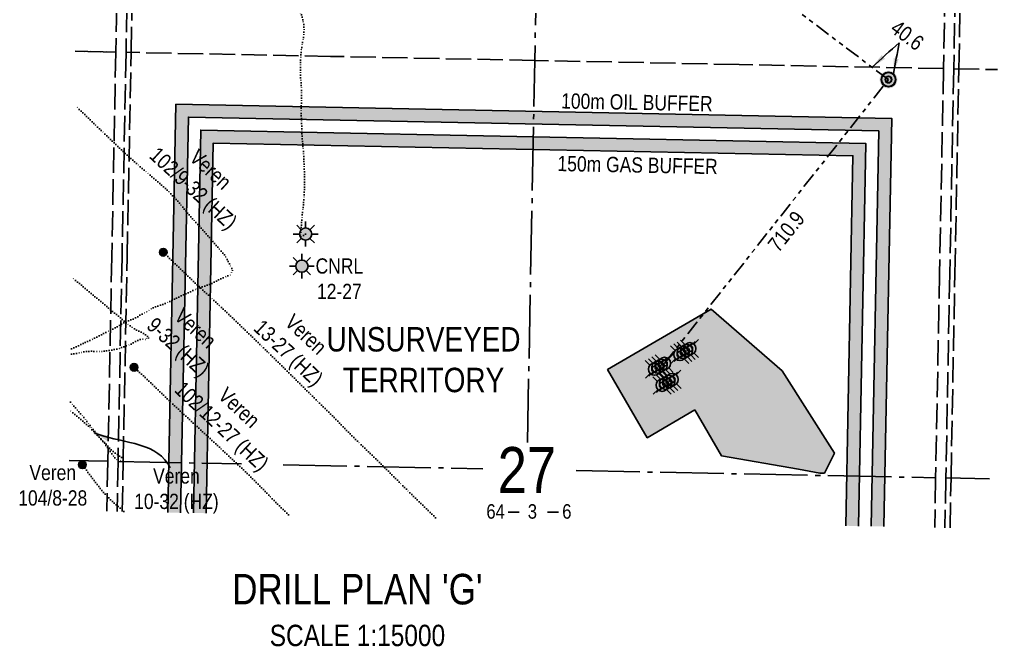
# Model space of a CAD drawing. Extents: x 398953 to 418778, y 6021401 to 6052343.
# Drawn here: x 416840 to 418763, y 6035045 to 6036277 of the extents above; entities that cross this region are included whole.
import ezdxf
from ezdxf.enums import TextEntityAlignment as Align

# ---------------------------------------------------------------- set-up
doc = ezdxf.new("R2010")
doc.units = 0
doc.header["$LTSCALE"] = 5
for name, pattern in [('foc-DOT', [1, 0.2, -0.8]), ('foc-DRILLPATH', [14.75, 6, -1.75, 1.75, -1.75, 1.75, -1.75]), ('foc-QUARTERLINE', [33, 25, -3, 2, -3]), ('foc-UNSURVEYED', [12.5, 10, -2.5])]:
    doc.linetypes.add(name, pattern=pattern)
for name, color, linetype in [('10', 1, 'Continuous'), ('9', 3, 'Continuous'), ('ABADATA-DRILL', 8, 'foc-DOT'), ('ABADATA-DRILL-T', 8, 'Continuous'), ('AS-DRILL', 8, 'foc-DOT'), ('AS-TARGET-GAS', 182, 'Continuous'), ('AS-TARGET-GAS-H', 181, 'Continuous'), ('AS-TARGET-OIL', 146, 'Continuous'), ('AS-TARGET-OIL-H', 131, 'Continuous'), ('DETAIL-T', 7, 'Continuous'), ('DRILL-T', 8, 'Continuous'), ('L-BD1', 253, 'Continuous'), ('L-MON', 1, 'Continuous'), ('L-SECLBL', 7, 'Continuous'), ('L-SECQ', 8, 'foc-QUARTERLINE'), ('L-USEC', 7, 'foc-UNSURVEYED'), ('P-BUFFER-PURPLE-T', 187, 'Continuous'), ('P-PDRILLPATH', 12, 'foc-DRILLPATH'), ('P-PROPOSED', 10, 'Continuous'), ('P-PROPOSED-H', 21, 'Continuous')]:
    doc.layers.add(name, color=color, linetype=linetype)
doc.styles.add('80CG', font='ARIALN.TTF', dxfattribs={"height": 10})
doc.styles.add('80L', font='ARIALN.TTF', dxfattribs={"height": 10})
doc.styles.add('SIMPLEX', font='ARIALN.TTF')
doc.dimstyles.new('Compass 5 000', dxfattribs={"dimscale": 5, "dimtxt": 9, "dimasz": 2, "dimexe": 0.2, "dimexo": 0.0625, "dimgap": 0.5, "dimtad": 0, "dimtih": 1, "dimtoh": 1, "dimzin": 0, "dimdsep": 46, "dimtxsty": '80CG', "dimcen": 0.1, "dimse1": 1, "dimse2": 1, "dimclrd": 256, "dimclrt": 256, "dimaunit": 1, "dimadec": 4, "dimazin": 0, "dimtfac": 0.06, "dimtofl": 0, "dimtmove": 0, "dimatfit": 1, "dimfxl": 0.2, "dimtolj": 1, "dimtzin": 0, "dimlwd": -1, "dimarcsym": 0})

# ---------------------------------------------------------------- blocks, each defined once
blk = doc.blocks.new('L-SECLBL')
at = {"layer": '9', "color": 7}
for p, q in [((-5.08, -27.83), (-12.29, -27.83)), ((20.7, -27.83), (13.5, -27.83))]:
    blk.add_line(p, q, dxfattribs=at)
at = {"layer": '10', "color": 2, "style": 'SIMPLEX'}
blk.add_attdef('SEC', text='', height=30, dxfattribs=at).set_placement((0, 0), align=Align.MIDDLE)
at = {"layer": '10', "color": 5, "style": '80L'}
blk.add_attdef('TWP', text='', height=9.5, dxfattribs=at).set_placement((-14.43, -27.37), align=Align.MIDDLE_RIGHT)
blk.add_attdef('RGE', text='', height=9.5, dxfattribs=at).set_placement((3.62, -27.37), align=Align.MIDDLE_CENTER)
blk.add_attdef('MER', text='', height=9.5, dxfattribs=at).set_placement((23.17, -27.37), align=Align.MIDDLE_LEFT)
blk = doc.blocks.new('GAS')
h = blk.add_hatch(color=255)
h.dxf.hatch_style = 1
edge = h.paths.add_edge_path()
edge.add_arc((0, 0), 0.9, 0, 360)
for p, q in [((0, 0.81), (0, 1.62)), ((-0.81, 0), (-1.62, 0)), ((-0.57, 0.57), (-1.14, 1.14)), ((0.57, 0.57), (1.14, 1.14)), ((1.62, 0), (0.81, 0)), ((-0.57, -0.57), (-1.14, -1.14)), ((0, -0.81), (0, -1.62)), ((1.14, -1.14), (0.57, -0.57))]:
    blk.add_line(p, q)
blk.add_circle((0, 0), 0.8)
blk = doc.blocks.new('BH-Existing')
at = {"layer": 'ABADATA-DRILL-T'}
h = blk.add_hatch(color=256, dxfattribs=at)
h.dxf.hatch_style = 1
edge = h.paths.add_edge_path()
edge.add_arc((0, 0), 0.5, 0, 360)
blk.add_circle((0, 0), 0.5, dxfattribs=at)
blk = doc.blocks.new('plbh')
at = {"layer": 'L-MON'}
h = blk.add_hatch(color=255, dxfattribs=at)
h.dxf.hatch_style = 1
edge = h.paths.add_edge_path()
edge.add_arc((0, 0), 1.16, 0, 360)
h = blk.add_hatch(color=256, dxfattribs=at)
h.dxf.hatch_style = 1
h.paths.add_polyline_path([(-0.96, 0, 1), (0.96, 0, 1)])
h.paths.add_polyline_path([(0.91, 0, -1), (-0.91, 0, -1)], flags=16)
h.paths.add_polyline_path([(0.45, 0, -1), (-0.45, 0, -1)], flags=0)
h = blk.add_hatch(color=256, dxfattribs=at)
h.dxf.hatch_style = 1
h.paths.add_polyline_path([(-0.45, 0, 1), (0.45, 0, 1)])
h.paths.add_polyline_path([(0.4, 0, -1), (-0.4, 0, -1)], flags=16)
at = {"layer": 'L-MON', "color": 240}
for radius in [0.96, 0.91, 0.45, 0.4]:
    blk.add_circle((0, 0), radius, dxfattribs=at)
blk = doc.blocks.new('WC')
at = {"layer": 'L-MON'}
h = blk.add_hatch(color=255, dxfattribs=at)
h.dxf.hatch_style = 1
edge = h.paths.add_edge_path()
edge.add_arc((0, 0), 0.9, 0, 360)
at = {"layer": 'L-MON', "color": 240, "flags": 128}
for points in [[(-0.62, 0.5), (-1.23, 1.12)], [(0.52, 0.61), (1.13, 1.21)], [(-1.18, -1.18), (-0.56, -0.57)], [(1.16, -1.18), (0.56, -0.57)]]:
    blk.add_lwpolyline(points, dxfattribs=at)
at = {"layer": 'L-MON', "color": 240}
for radius in [0.8, 0.373]:
    blk.add_circle((0, 0), radius, dxfattribs=at)

msp = doc.modelspace()

# ---------------------------------------------------------------- hatches: boundary and pattern name
at = {"layer": 'AS-TARGET-GAS-H'}
h = msp.add_hatch(color=256, dxfattribs=at)
h.dxf.hatch_style = 1
h.paths.add_polyline_path([(418464.307, 6035281.982), (418489.291, 6035281.492), (418503.71, 6036033.485), (417196.523, 6036059.442), (417181.837, 6035307.144), (417206.821, 6035306.656), (417221.019, 6036033.962), (418478.247, 6036008.996)])
at = {"layer": 'AS-TARGET-OIL-H'}
h = msp.add_hatch(color=256, dxfattribs=at)
h.dxf.hatch_style = 1
h.paths.add_polyline_path([(418514.275, 6035281.002), (418539.26, 6035280.512), (418554.637, 6036082.461), (417147.53, 6036110.403), (417131.868, 6035308.119), (417156.853, 6035307.631), (417172.026, 6036084.923), (418529.174, 6036057.973)])
at = {"layer": 'P-PROPOSED-H'}
h = msp.add_hatch(color=256, dxfattribs=at)
h.dxf.hatch_style = 1
h.paths.add_polyline_path([(418167.555, 6035509.574), (418074.038, 6035455.09), (417996.044, 6035588.959), (418199.438, 6035707.46), (418339.063, 6035586.461), (418442.12, 6035424.908), (418422.547, 6035385.104), (418413.446, 6035385.283), (418371.426, 6035393.055), (418220.212, 6035419.194)])

# ---------------------------------------------------------------- linework, layer by layer
at = {"layer": 'ABADATA-DRILL', "flags": 128}
for points in [[(417402.599, 6035855.276), (417396.322, 6035850.847), (417395.805, 6035850.507), (417395.501, 6035850.303), (417395.197, 6035850.099), (417394.924, 6035849.934), (417394.722, 6035849.838), (417394.54, 6035849.772), (417394.359, 6035849.715), (417394.168, 6035849.669), (417393.958, 6035849.623), (417393.746, 6035849.567), (417393.545, 6035849.501), (417393.344, 6035849.435), (417393.163, 6035849.389), (417393.043, 6035849.381), (417392.963, 6035849.382), (417392.892, 6035849.374), (417392.833, 6035849.395), (417392.794, 6035849.456), (417392.776, 6035849.536), (417392.757, 6035849.636), (417392.719, 6035849.727), (417392.681, 6035849.838), (417392.665, 6035850.018), (417392.661, 6035850.309), (417392.678, 6035850.688), (417392.707, 6035851.168), (417392.74, 6035851.797), (417392.764, 6035852.547), (417392.781, 6035853.417), (417392.802, 6035854.467), (417392.835, 6035855.666), (417392.881, 6035856.995), (417392.94, 6035858.455), (417393.03, 6035860.033), (417393.174, 6035861.771), (417393.328, 6035863.488), (417393.513, 6035865.295), (417393.704, 6035867.361), (417393.897, 6035869.568), (417394.082, 6035871.865), (417394.258, 6035874.252), (417394.457, 6035876.729), (417394.688, 6035879.345), (417394.951, 6035882.09), (417395.216, 6035884.915), (417395.483, 6035887.801), (417395.792, 6035890.835), (417396.109, 6035893.749), (417396.448, 6035896.763), (417396.769, 6035899.878), (417397.114, 6035903.242), (417397.471, 6035906.645), (417397.859, 6035910.138), (417398.25, 6035913.742), (417398.641, 6035917.425), (417398.972, 6035921.009), (417399.264, 6035924.714), (417399.508, 6035928.51), (417399.732, 6035932.316), (417399.927, 6035936.123), (417400.069, 6035939.841), (417400.192, 6035943.549), (417400.286, 6035947.388), (417400.349, 6035951.108), (417400.372, 6035954.868), (417400.367, 6035958.689), (417400.339, 6035962.36), (417400.302, 6035966.122), (417400.265, 6035969.833), (417400.207, 6035973.535), (417400.115, 6035977.027), (417399.995, 6035980.63), (417399.874, 6035984.153), (417399.734, 6035987.737), (417399.574, 6035991.34), (417399.416, 6035995.004), (417399.256, 6035998.608), (417399.097, 6036002.282), (417398.948, 6036005.905), (417398.775, 6036009.339), (417398.579, 6036012.614), (417398.348, 6036016.159), (417398.104, 6036019.515), (417397.82, 6036022.941), (417397.468, 6036026.408), (417397.085, 6036029.866), (417396.694, 6036033.395), (417396.398, 6036036.681), (417396.143, 6036040.007), (417395.881, 6036043.502), (417395.638, 6036046.918), (417395.407, 6036050.463), (417395.218, 6036054.117), (417395.072, 6036057.891), (417394.948, 6036061.774), (417394.844, 6036065.677), (417394.712, 6036069.68), (417394.587, 6036073.543), (417394.436, 6036077.557), (417394.216, 6036081.662), (417393.983, 6036085.628), (417393.784, 6036089.792), (417393.714, 6036093.874), (417393.752, 6036097.904), (417393.868, 6036101.793), (417394.046, 6036105.77), (417394.211, 6036109.628), (417394.309, 6036113.616), (417394.374, 6036117.466), (417394.441, 6036121.375), (417394.496, 6036125.235), (417394.548, 6036128.935), (417394.578, 6036132.535), (417394.566, 6036136.016), (417394.494, 6036139.508), (417394.322, 6036142.952), (417394.052, 6036146.568), (417393.723, 6036150.205), (417393.357, 6036154.003), (417392.982, 6036157.851), (417392.647, 6036161.708), (417392.441, 6036165.493), (417392.357, 6036169.365), (417392.36, 6036173.146), (417392.384, 6036176.906), (417392.425, 6036180.566), (417392.454, 6036184.106), (417392.49, 6036187.466), (417392.56, 6036190.525), (417392.64, 6036193.624), (417392.727, 6036196.533), (417392.866, 6036199.541), (417393.034, 6036202.508), (417393.18, 6036205.386), (417393.308, 6036208.344), (417393.447, 6036211.382), (417393.719, 6036214.547), (417394.099, 6036217.66), (417394.634, 6036220.961), (417395.26, 6036224.319), (417395.873, 6036227.578), (417396.488, 6036230.886), (417397.103, 6036234.195), (417397.688, 6036237.514), (417398.235, 6036240.944), (417398.681, 6036244.316), (417398.991, 6036247.421), (417399.251, 6036251.006), (417399.364, 6036254.245), (417399.381, 6036257.645), (417399.281, 6036261.238), (417399.08, 6036264.782), (417398.629, 6036268.302), (417397.929, 6036271.906), (417397.148, 6036275.452), (417396.325, 6036278.879), (417395.354, 6036282.448), (417394.333, 6036285.979), (417393.249, 6036289.381), (417392.143, 6036292.653), (417391.104, 6036295.814), (417390.203, 6036298.852), (417389.301, 6036301.85), (417388.251, 6036304.891), (417387.044, 6036308.135), (417385.905, 6036311.788), (417385.082, 6036315.745), (417384.56, 6036319.776), (417384.099, 6036323.796), (417383.557, 6036327.827), (417382.91, 6036332.081), (417382.15, 6036336.706), (417381.371, 6036341.362), (417380.665, 6036345.687), (417380.06, 6036350.02), (417379.607, 6036353.989), (417379.34, 6036357.745), (417379.259, 6036361.257), (417379.299, 6036364.837), (417379.399, 6036368.456), (417379.46, 6036372.065), (417379.407, 6036375.517), (417379.25, 6036378.721), (417379.068, 6036381.735), (417378.861, 6036384.96), (417378.663, 6036388.134), (417378.471, 6036391.088), (417378.262, 6036394.223), (417378.076, 6036397.517), (417378.01, 6036400.799), (417378.063, 6036403.999), (417378.215, 6036407.196), (417378.437, 6036410.373), (417378.719, 6036413.518), (417379.064, 6036416.882), (417379.396, 6036420.056), (417379.707, 6036423.16), (417380.018, 6036426.265), (417380.307, 6036429.33), (417380.607, 6036432.395), (417380.958, 6036435.498), (417381.38, 6036438.701), (417381.793, 6036441.903), (417382.134, 6036445.047), (417382.459, 6036448.361), (417382.787, 6036451.856), (417383.128, 6036455.49), (417383.501, 6036459.203), (417383.852, 6036462.827), (417384.224, 6036466.5), (417384.635, 6036470.143), (417385.031, 6036473.516), (417385.38, 6036476.57), (417385.624, 6036479.346), (417385.808, 6036482.093), (417385.981, 6036484.79), (417386.204, 6036487.496), (417386.501, 6036490.411), (417386.792, 6036493.545), (417386.963, 6036496.693), (417387.037, 6036499.962), (417387.063, 6036503.352), (417387.032, 6036506.863), (417386.974, 6036510.575), (417386.907, 6036514.297), (417386.835, 6036517.809), (417386.793, 6036521.261), (417386.79, 6036523.181), (417386.982, 6036529.429)], [(416942.05, 6035619.038), (416943.432, 6035619.266), (416948.18, 6035620.093), (416952.966, 6035620.909), (416957.613, 6035621.728), (416962.001, 6035622.562), (416966.328, 6035623.387), (416970.504, 6035624.166), (416974.765, 6035624.702), (416979.359, 6035624.842), (416983.747, 6035624.706), (416988.063, 6035624.481), (416992.521, 6035624.304), (416997.099, 6035624.184), (417001.592, 6035624.276), (417006.252, 6035624.724), (417010.755, 6035625.386), (417014.87, 6035626.085), (417018.654, 6035626.781), (417022.338, 6035627.459), (417026.133, 6035628.165), (417029.646, 6035628.816), (417033.041, 6035629.509), (417036.594, 6035630.64), (417040.493, 6035632.094), (417044.532, 6035633.544), (417048.277, 6035634.771), (417051.77, 6035635.913), (417055.568, 6035637.309), (417059.227, 6035638.757), (417062.491, 6035640.443), (417065.356, 6035642.227), (417067.757, 6035643.741), (417070.082, 6035644.995), (417072.603, 6035646.046), (417075.061, 6035646.958), (417077.216, 6035647.706), (417078.978, 6035648.291), (417080.417, 6035648.733), (417081.59, 6035648.86), (417082.576, 6035648.651), (417083.392, 6035648.425), (417084.079, 6035648.261), (417084.707, 6035648.149), (417085.245, 6035648.068), (417085.644, 6035648.02), (417085.953, 6035647.954), (417086.262, 6035647.898), (417086.611, 6035647.871), (417086.961, 6035647.824), (417087.29, 6035647.798), (417087.631, 6035647.861), (417087.914, 6035647.976), (417088.157, 6035648.121), (417088.399, 6035648.256), (417088.661, 6035648.351), (417088.923, 6035648.436), (417089.195, 6035648.531), (417089.447, 6035648.616), (417089.738, 6035648.67), (417090.079, 6035648.723), (417090.441, 6035648.836), (417090.655, 6035649.042), (417090.693, 6035649.442), (417090.614, 6035650.023), (417090.546, 6035650.625), (417090.596, 6035650.624), (417090.707, 6035650.161), (417090.84, 6035649.779), (417090.963, 6035649.436), (417091.148, 6035649.173), (417091.385, 6035649.048), (417091.585, 6035649.024), (417091.756, 6035649.091), (417091.908, 6035649.198), (417092.111, 6035649.344), (417092.385, 6035649.508), (417092.708, 6035649.662), (417092.981, 6035649.837), (417093.215, 6035650.042), (417093.409, 6035650.218), (417093.612, 6035650.384), (417093.876, 6035650.559), (417094.16, 6035650.774), (417094.385, 6035651.049), (417094.117, 6035651.655), (417092.952, 6035652.958), (417090.978, 6035654.777), (417088.378, 6035656.848), (417085.609, 6035658.993), (417082.588, 6035660.983), (417078.267, 6035662.988), (417073.2, 6035665.268), (417067.932, 6035667.952), (417061.379, 6035671.921), (417053.709, 6035677.603), (416942.925, 6035770.259)], [(417369.045, 6035303.458), (417360.515, 6035311.704), (417346.723, 6035325.281), (417333.015, 6035339.067), (417319.568, 6035352.897), (417306.149, 6035366.617), (417292.497, 6035380.182), (417278.589, 6035393.471), (417264.441, 6035406.705), (417250.431, 6035419.867), (417236.391, 6035433.059), (417222.351, 6035446.181), (417208.141, 6035459.346), (417193.958, 6035472.39), (417179.807, 6035485.464), (417165.627, 6035498.619), (417151.516, 6035511.732), (417137.386, 6035524.906), (417123.429, 6035538.226), (417109.626, 6035551.724), (417095.818, 6035565.021), (417080.108, 6035579.755), (417065.457, 6035593.369)], [(416940.204, 6035524.887), (416941.405, 6035523.552), (416944.104, 6035520.458), (416946.626, 6035517.468), (416948.962, 6035514.682), (416951.181, 6035512.077), (416953.568, 6035509.36), (416956.063, 6035506.531), (416958.421, 6035503.854), (416960.898, 6035501.125), (416963.345, 6035498.386), (416965.634, 6035495.791), (416967.802, 6035493.098), (416969.82, 6035490.428), (416971.761, 6035487.899), (416973.742, 6035485.38), (416975.815, 6035482.968), (416977.974, 6035480.366), (416980.167, 6035477.432), (416982.469, 6035474.456), (416984.881, 6035471.468), (416987.39, 6035468.348), (416989.975, 6035465.037), (416992.521, 6035461.756), (416995.01, 6035458.607), (416997.539, 6035455.477), (417000.185, 6035452.194), (417002.735, 6035449.104), (417005.112, 6035446.396), (417007.545, 6035443.458), (417010.039, 6035440.068), (417012.244, 6035436.724), (417014.069, 6035433.898), (417015.995, 6035431.13), (417018.322, 6035427.883), (417020.728, 6035424.626), (417021.186, 6035424.027), (417022.991, 6035421.711), (417025.1, 6035419.069), (417027.003, 6035416.661), (417028.653, 6035414.608), (417030.092, 6035413.01), (417031.308, 6035411.765), (417032.464, 6035410.523), (417033.551, 6035409.371), (417034.446, 6035408.593), (417035.196, 6035408.068), (417035.83, 6035407.776), (417036.231, 6035407.828), (417036.456, 6035408.054), (417036.69, 6035408.259), (417036.914, 6035408.475), (417037.149, 6035408.72), (417037.445, 6035409.005), (417037.822, 6035409.367), (417038.22, 6035409.769), (417038.577, 6035410.103), (417038.71, 6035410.29), (417038.753, 6035410.419), (417039.006, 6035410.594), (417039.38, 6035410.777), (417039.773, 6035410.939), (417040.145, 6035411.052), (417040.477, 6035411.135), (417040.748, 6035411.15), (417040.902, 6035410.877), (417041.024, 6035410.484), (417041.17, 6035410.242), (417041.396, 6035410.067), (417041.635, 6035409.972), (417041.844, 6035409.928), (417042.143, 6035409.902), (417042.473, 6035409.886), (417042.803, 6035409.889), (417043.124, 6035409.953), (417043.508, 6035410.106), (417043.961, 6035410.257), (417044.404, 6035410.428), (417044.837, 6035410.58), (417045.22, 6035410.732), (417045.261, 6035410.781), (417045.101, 6035411.305), (417043.939, 6035412.718), (417041.77, 6035414.811), (417038.877, 6035417.268), (417035.24, 6035419.98), (417031.152, 6035422.661), (417026.908, 6035425.574), (417022.998, 6035428.682), (417019.002, 6035432.481), (417014.403, 6035437.692), (417009.456, 6035443.471), (417003.66, 6035449.325), (416996.543, 6035456.206), (416988.208, 6035464.702), (416983.612, 6035469.503), (416978.729, 6035474.5), (416976.679, 6035476.54), (416973.704, 6035479.409), (416968.33, 6035484.336), (416962.674, 6035489.197), (416956.907, 6035493.972), (416951.129, 6035498.706), (416945.48, 6035503.398), (416939.978, 6035507.967), (416939.874, 6035508.052)], [(417045.382, 6035309.805), (417038.189, 6035316.072), (417023.648, 6035328.673), (417010.107, 6035342.266), (416997.485, 6035356.861), (416985.695, 6035372.13), (416976.747, 6035384.284), (416963.674, 6035401.958)]]:
    msp.add_lwpolyline(points, dxfattribs=at)
at = {"layer": 'AS-DRILL', "flags": 128}
for points in [[(416942.26, 6035629.748), (416945.368, 6035630.866), (416949.518, 6035632.815), (416953.921, 6035634.969), (416958.452, 6035637.011), (416958.603, 6035637.078), (416962.985, 6035639.202), (416967.823, 6035641.588), (416973.1, 6035643.904), (416978.446, 6035646.19), (416983.965, 6035648.652), (416990.116, 6035651.692), (416996.493, 6035655.057), (417002.859, 6035658.353), (417009.173, 6035661.53), (417015.202, 6035664.482), (417021.382, 6035667.471), (417027.775, 6035670.646), (417033.962, 6035674.016), (417039.531, 6035677.437), (417044.612, 6035680.528), (417050.327, 6035683.266), (417056.886, 6035685.698), (417062.769, 6035687.823), (417067.582, 6035689.959), (417071.961, 6035692.433), (417076.106, 6035695.183), (417080.8, 6035697.881), (417085.658, 6035700.296), (417090.106, 6035702.659), (417094.438, 6035705.275), (417099.267, 6035708.25), (417104.954, 6035711.099), (417111.782, 6035713.496), (417118.988, 6035715.755), (417125.306, 6035718.111), (417131.068, 6035720.729), (417137.179, 6035723.749), (417143.691, 6035726.892), (417150.001, 6035729.879), (417155.865, 6035732.564), (417161.314, 6035734.978), (417166.824, 6035737.51), (417172.962, 6035740.38), (417179.301, 6035743.336), (417185.505, 6035746.025), (417191.403, 6035748.39), (417197.45, 6035750.732), (417203.895, 6035752.985), (417210.319, 6035755.15), (417216.689, 6035757.625), (417222.582, 6035760.27), (417227.087, 6035762.522), (417230.292, 6035764.279), (417233.053, 6035765.826), (417235.918, 6035767.08), (417238.549, 6035768.118), (417240.687, 6035769.036), (417242.91, 6035770.173), (417245.245, 6035771.407), (417247.132, 6035772.27), (417248.454, 6035772.875), (417249.673, 6035773.311), (417250.977, 6035773.515), (417252.099, 6035773.573), (417252.868, 6035773.538), (417253.377, 6035773.458), (417254.013, 6035773.766), (417254.884, 6035774.829), (417255.703, 6035776.283), (417256.237, 6035777.533), (417256.487, 6035778.528), (417256.673, 6035779.375), (417256.828, 6035780.102), (417256.889, 6035780.661), (417256.976, 6035781.059), (417257.133, 6035781.366), (417257.388, 6035781.631), (417257.784, 6035781.933), (417258.221, 6035782.295), (417258.498, 6035782.669), (417258.604, 6035782.947), (417258.708, 6035783.155), (417258.741, 6035783.305), (417258.704, 6035783.466), (417258.736, 6035783.565), (417258.81, 6035783.763), (417258.771, 6035784.344), (417258.762, 6035784.375), (417258.434, 6035785.511), (417257.559, 6035787.289), (417256.251, 6035789.425), (417254.713, 6035792.095), (417253.091, 6035795.598), (417251.089, 6035800.088), (417248.42, 6035805.272), (417245.59, 6035810.398), (417242.404, 6035815.202), (417238.099, 6035820.117), (417232.92, 6035825.82), (417227.026, 6035832.787), (417220.75, 6035840.201), (417214.113, 6035848.053), (417206.442, 6035856.745), (417197.855, 6035866.146), (417197.65, 6035866.38), (417192.919, 6035871.474), (417188.079, 6035876.6), (417183.387, 6035881.643), (417178.355, 6035887.203), (417168.208, 6035899.204), (417166.763, 6035900.983), (417157.432, 6035912.248), (417146.078, 6035925.383), (417133.809, 6035938.277), (417120.557, 6035950.559), (417106.582, 6035962.646), (417102.764, 6035965.861), (417092.353, 6035974.587), (417088.408, 6035977.915), (417073.83, 6035990.414), (417060.726, 6036002.043), (417059.567, 6036003.096), (417045.448, 6036016.036), (417031.404, 6036029.204), (417017.551, 6036042.459), (417003.681, 6036055.824), (416989.83, 6036069.168), (416976.118, 6036082.43), (416962.267, 6036095.754), (416951.599, 6036106.001)], [(417657.885, 6035297.794), (417644.883, 6035310.406), (417631.048, 6035323.854), (417617.293, 6035337.28), (417603.607, 6035350.645), (417589.876, 6035364.232), (417576.347, 6035377.974), (417562.765, 6035391.567), (417549.131, 6035405.011), (417535.336, 6035418.418), (417521.416, 6035431.618), (417507.521, 6035444.997), (417493.859, 6035458.572), (417480.291, 6035472.375), (417466.882, 6035486.105), (417453.284, 6035499.888), (417439.719, 6035513.271), (417425.865, 6035526.77), (417411.994, 6035540.388), (417398.322, 6035553.963), (417384.72, 6035567.507), (417371.057, 6035581.032), (417357.394, 6035594.576), (417343.751, 6035608.091), (417330.057, 6035621.566), (417316.272, 6035634.983), (417302.427, 6035648.421), (417288.392, 6035661.793), (417274.495, 6035675.152), (417260.72, 6035688.539), (417246.742, 6035701.83), (417232.703, 6035715.032), (417218.644, 6035728.214), (417204.484, 6035741.418), (417190.501, 6035754.399), (417176.243, 6035767.645), (417162.264, 6035780.886), (417148.351, 6035794.396), (417139.142, 6035803.404), (417122.728, 6035819.482)]]:
    msp.add_lwpolyline(points, dxfattribs=at)
at = {"layer": 'AS-TARGET-GAS-H', "flags": 128}
for points in [[(417181.837, 6035307.144), (417196.523, 6036059.442), (418503.71, 6036033.485), (418489.291, 6035281.492)], [(417206.821, 6035306.656), (417221.019, 6036033.962), (418478.247, 6036008.996), (418464.307, 6035281.982)]]:
    msp.add_lwpolyline(points, dxfattribs=at)
at = {"layer": 'AS-TARGET-OIL-H', "flags": 128}
for points in [[(417131.868, 6035308.119), (417147.53, 6036110.403), (418554.637, 6036082.461), (418539.26, 6035280.512)], [(417156.853, 6035307.631), (417172.026, 6036084.923), (418529.174, 6036057.973), (418514.275, 6035281.002)]]:
    msp.add_lwpolyline(points, dxfattribs=at)
at = {"layer": 'L-SECQ'}
for p, q in [((417866.38, 6036885.868), (417853.02, 6036196.368)), ((418747.031, 6035374.226), (418661.185, 6035375.927))]:
    msp.add_line(p, q, dxfattribs=at)
at = {"layer": 'L-SECQ', "flags": 128}
for points in [[(417838.499, 6035445.835), (417853.02, 6036196.368)], [(416937.953, 6035410.104), (417013.742, 6035408.601)], [(417033.846, 6035408.202), (417276.289, 6035403.394)], [(417358.649, 6035401.76), (417751.112, 6035393.976)], [(417934.474, 6035390.34), (418641.072, 6035376.326)]]:
    msp.add_lwpolyline(points, dxfattribs=at)
at = {"layer": 'L-USEC'}
for p, q in [((417037.29, 6036614.775), (417029.44, 6036212.718)), ((417057.403, 6036614.383), (417049.553, 6036212.325)), ((417059.596, 6036212.119), (417067.447, 6036614.177)), ((418664.2, 6036582.459), (418656.49, 6036180.415)), ((418684.313, 6036582.074), (418676.603, 6036180.029)), ((418686.647, 6036179.816), (418694.358, 6036581.861)), ((416949.607, 6036214.303), (417029.44, 6036212.718)), ((417029.44, 6036212.718), (416949.607, 6036214.303)), ((417029.44, 6036212.718), (417021.591, 6035810.659)), ((417049.544, 6036212.325), (417041.696, 6035810.267)), ((417451.282, 6036204.343), (417049.544, 6036212.319)), ((417051.748, 6035810.061), (417059.596, 6036212.119)), ((417853.02, 6036196.368), (417451.282, 6036204.343)), ((418254.754, 6036188.391), (417853.02, 6036196.368)), ((418656.49, 6036180.415), (418254.754, 6036188.391)), ((418656.49, 6036180.415), (418648.78, 6035778.371)), ((418676.603, 6036180.029), (418668.894, 6035777.985)), ((418676.603, 6036180.016), (418762.51, 6036178.31)), ((418678.937, 6035777.774), (418686.647, 6036179.816)), ((417021.591, 6035810.659), (417013.742, 6035408.601)), ((417041.696, 6035810.267), (417033.846, 6035408.208)), ((417043.898, 6035408.003), (417051.748, 6035810.061)), ((418648.78, 6035778.371), (418647.459, 6035709.483)), ((418668.894, 6035777.985), (418667.573, 6035709.097)), ((418671.228, 6035375.729), (418678.937, 6035777.774)), ((418647.459, 6035709.483), (418641.072, 6035376.326)), ((418667.573, 6035709.097), (418661.185, 6035375.94)), ((417013.742, 6035408.601), (417011.827, 6035310.462)), ((417033.846, 6035408.209), (417031.931, 6035310.07)), ((417041.983, 6035309.871), (417043.898, 6035408.003)), ((418641.072, 6035376.326), (418639.197, 6035278.553)), ((418661.185, 6035375.94), (418659.31, 6035278.158)), ((418669.353, 6035277.961), (418671.228, 6035375.729))]:
    msp.add_line(p, q, dxfattribs=at)
at = {"layer": 'P-PDRILLPATH'}
msp.add_line((418548.36, 6036158.813), (416867.146, 6037423.851), dxfattribs=at)
at = {"layer": 'P-PROPOSED', "flags": 128}
msp.add_lwpolyline([(418167.555, 6035509.574), (418074.038, 6035455.09), (417996.044, 6035588.959), (418199.438, 6035707.46), (418339.063, 6035586.461), (418442.12, 6035424.908), (418422.547, 6035385.104), (418413.446, 6035385.283), (418371.426, 6035393.055), (418220.212, 6035419.194)], close=True, dxfattribs=at)

# ---------------------------------------------------------------- block references
at = {"layer": 'ABADATA-DRILL-T', "xscale": 14.99346164999996, "yscale": 14.99346164999996, "zscale": 14.99346164999996}
for p in [(417122.728, 6035819.482), (417065.457, 6035593.369), (416963.674, 6035401.958)]:
    msp.add_blockref('BH-Existing', p, dxfattribs=at)
at = {"layer": 'DRILL-T', "linetype": 'Continuous', "xscale": 14.9999999999998, "yscale": 14.9999999999998, "zscale": 14.9999999999998}
for p in [(417402.599, 6035855.276), (417395.243, 6035792.152)]:
    msp.add_blockref('GAS', p, dxfattribs=at)
at = {"layer": 'L-MON', "xscale": 14.99999999999995, "yscale": 14.99999999999995, "zscale": 4.99999999999998}
msp.add_blockref('plbh', (418548.36, 6036158.813), dxfattribs=at)
at = {"layer": 'L-MON', "color": 6, "xscale": 14.99346165, "yscale": 14.99346165, "zscale": 14.99346165}
for p in [(418144.681, 6035622.474), (418151.159, 6035626.248), (418157.636, 6035630.021), (418107.972, 6035601.093), (418138.203, 6035618.701), (418088.538, 6035589.773), (418095.016, 6035593.547), (418101.494, 6035597.32), (418116.624, 6035565.646), (418123.102, 6035569.419), (418103.668, 6035558.099), (418110.146, 6035561.872)]:
    msp.add_blockref('WC', p, dxfattribs=at)
at = {"layer": 'L-SECLBL', "xscale": 2.999999999999989, "yscale": 2.999999999999989, "zscale": 2.999999999999989}
msp.add_blockref('L-SECLBL', (417837.463, 6035392.264), dxfattribs=at).add_auto_attribs({'SEC': '27', 'TWP': '64', 'RGE': '3', 'MER': '6'})

# ---------------------------------------------------------------- texts
at = {"layer": 'ABADATA-DRILL-T', "attachment_point": 1, "style": '80L'}
for s, width, gutter_width, insert, char_height, rotation in [('\\pxqc;Veren \\P102/9-32 (HZ)', 212.04928, 149.935, (417147.854, 6036064.891), 29.98692, 317.448795), ('\\pxqc;Veren \\P\\pt8;9-32 (HZ)', 145.18212, 149.935, (417142.722, 6035730.291), 29.98692, 317.448795), ('\\pxqc;Veren\\P13-27 (HZ)', 164.3382, 150, (417353.659, 6035725.37), 30, 316.789905), ('\\pxqc;Veren\\P102/12-27 (HZ)', 231.23452, 150, (417198.05, 6035604.319), 30, 316.789905)]:
    msp.add_mtext_dynamic_manual_height_columns(s, width=width, gutter_width=gutter_width, heights=[0], dxfattribs=dict(at, insert=insert, char_height=char_height, rotation=rotation))
at = {"layer": 'ABADATA-DRILL-T', "char_height": 30, "attachment_point": 1, "style": '80L'}
for s, width, insert in [('\\pxqc;CNRL\\P12-27', 173.59667, (417382.066, 6035807.47)), ('\\pxqc;Veren\\P104/8-28', 231.23452, (416789.827, 6035401.639)), ('\\pxqc;Veren\\P10-32 (HZ)', 231.23452, (417032.932, 6035394.924))]:
    msp.add_mtext_dynamic_manual_height_columns(s, width=width, gutter_width=150, heights=[0], dxfattribs=dict(at, insert=insert))
at = {"layer": 'DETAIL-T', "color": 3, "insert": (417634.304, 6035608.089), "char_height": 47.95816, "attachment_point": 5, "style": '80L'}
msp.add_mtext_dynamic_manual_height_columns('\\pxqc;UNSURVEYED TERRITORY', width=303.92106, gutter_width=142.376, heights=[0], dxfattribs=at)
at = {"layer": 'DETAIL-T', "color": 3, "insert": (417504.417, 6035116.139), "char_height": 59.97385, "width": 1159.00318, "attachment_point": 5, "style": '80CG'}
msp.add_mtext("\\pxqc;DRILL PLAN 'G'\\P{\\H0.7x;SCALE 1:15000}", dxfattribs=at)
at = {"layer": 'L-BD1', "style": '80L'}
msp.add_text('710.9', height=29.9869, rotation=51.485407, dxfattribs=at).set_placement((418347.217, 6035860.327), align=Align.MIDDLE_CENTER)
at = {"layer": 'P-BUFFER-PURPLE-T', "style": '80L'}
msp.add_text('40.6', height=29.9869, rotation=323.040183, dxfattribs=at).set_placement((418585.41, 6036245.964), align=Align.MIDDLE_CENTER)

# ---------------------------------------------------------------- leaders
at = {"layer": 'ABADATA-DRILL-T', "path_type": 1}
msp.add_leader([(416986.59, 6035464.877), (417131.644, 6035404.06), (417136.501, 6035395.7)], dimstyle='Compass 5 000', override={"dimasz": 6, "dimgap": 0.5, "dimtad": 0}, dxfattribs=at)
at = {"layer": 'P-BUFFER-PURPLE-T', "path_type": 1}
for points in [[(418515.943, 6036183.205), (418569.297, 6036230.97)], [(418558.063, 6036170.588), (418569.297, 6036230.97)]]:
    msp.add_leader(points, dimstyle='Compass 5 000', override={"dimasz": 6, "dimgap": 0.5, "dimtad": 0}, dxfattribs=at)

# ---------------------------------------------------------------- next in the draw order: texts
at = {"layer": 'AS-TARGET-GAS', "insert": (417898.04, 6036009.003), "char_height": 29.98692, "width": 317.7623, "attachment_point": 1, "rotation": 358.876678, "style": '80L', "bg_fill": 3, "box_fill_scale": 1.1, "bg_fill_color": 256, "bg_fill_transparency": 0}
msp.add_mtext('150m GAS BUFFER', dxfattribs=at)
at = {"layer": 'AS-TARGET-OIL', "insert": (417905.207, 6036132.056), "char_height": 29.98692, "attachment_point": 1, "rotation": 358.876678, "style": '80L', "bg_fill": 3, "box_fill_scale": 1.15, "bg_fill_color": 256, "bg_fill_true_color": 256, "bg_fill_transparency": 0}
msp.add_mtext_dynamic_manual_height_columns('100m OIL BUFFER', width=297.63269, gutter_width=142.376, heights=[0], dxfattribs=at)

# ---------------------------------------------------------------- next in the draw order: linework, layer by layer
at = {"layer": 'P-PDRILLPATH'}
msp.add_line((418107.972, 6035601.093), (418548.36, 6036158.813), dxfattribs=at)

doc.saveas('drawing.dxf')
